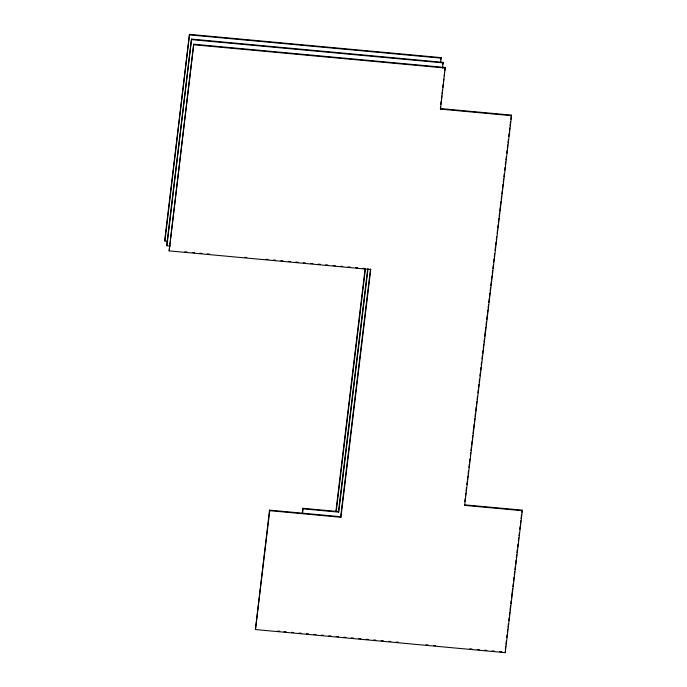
<?xml version="1.0" encoding="UTF-8"?>
<svg xmlns="http://www.w3.org/2000/svg" width="687" height="687" viewBox="0 0 687 687"><rect width="100%" height="100%" fill="white"/><g stroke="black" fill="none" stroke-linecap="round" stroke-linejoin="round"><path stroke-width="1.03" d="M440.719 62.388L440.985 57.605L189.492 34.35L164.674 240.45L164.923 241.025L167.053 241.223M164.923 241.025L189.492 34.35M442.617 68.168L443.012 62.337L191.518 39.082L166.709 245.19L166.95 245.757L170.153 246.058M166.95 245.757L191.518 39.082M269.51 510.123L255.444 629.558L505.237 652.65L522.326 510.707L464.661 505.374L511.566 115.691L440.513 109.121L445.21 67.472L193.717 44.217L169.148 250.892L370.748 269.527L340.924 517.277L269.759 510.699L269.51 510.123L340.683 516.71L340.924 517.277M169.148 250.892L193.717 44.217M255.444 629.558L269.759 510.699M302.211 513.584L302.855 508.277L338.485 511.575L338.725 512.141L303.096 508.852L302.855 508.277M302.589 513.095L303.096 508.852M335.943 511.068L365.14 268.514L363.037 268.265M336.192 511.643L365.39 269.089M338.485 511.575L367.674 269.064M338.725 512.141L368.043 268.583M340.683 516.71L370.508 268.96L370.748 269.527M440.728 59.709L440.985 57.605M442.754 64.441L443.012 62.337M440.513 109.121L440.522 106.442M440.771 104.338L441.148 101.178M441.406 99.065L441.784 95.905M442.042 93.801L442.548 89.585M442.797 87.481L443.184 84.321M443.433 82.217L443.819 79.057M444.197 75.896L444.575 72.736M444.832 70.632L445.21 67.472M464.798 501.613L465.185 498.418M465.442 496.289L465.82 493.094M466.078 490.965L466.464 487.77M466.851 484.575L467.229 481.381M467.486 479.251L467.873 476.057M468.13 473.927L468.517 470.732M468.895 467.538L469.281 464.343M469.539 462.214L469.925 459.019M470.312 455.824L470.689 452.63M470.947 450.5L471.334 447.306M471.591 445.176L472.106 440.917M472.355 438.795L472.742 435.601M472.999 433.471L474.15 423.888M474.408 421.758L474.794 418.563M475.052 416.434L475.438 413.239M475.696 411.109L476.203 406.85M476.46 404.72L476.847 401.526M477.104 399.396L477.482 396.201M477.869 393.007L478.255 389.812M478.513 387.683L478.899 384.488M479.157 382.358L479.535 379.164M479.921 375.969L480.307 372.775M480.565 370.654L480.943 367.459M481.201 365.329L481.587 362.135M481.973 358.94L482.36 355.746M482.609 353.616L482.995 350.422M483.253 348.292L483.768 344.032M484.026 341.903L484.404 338.708M484.661 336.578L485.821 326.995M486.07 324.865L486.456 321.671M486.714 319.541L487.229 315.281M487.487 313.152L487.864 309.957M488.122 307.828L488.509 304.633M488.766 302.512L489.281 298.252M489.53 296.123L489.917 292.928M490.174 290.799L490.561 287.604M490.819 285.474L491.325 281.215M491.583 279.085L491.969 275.891M492.227 273.761L492.613 270.566M492.871 268.437L493.249 265.242M493.635 262.048L494.022 258.853M494.279 256.723L494.657 253.529M495.044 250.334L495.43 247.14M495.688 245.01L496.074 241.815M496.323 239.686L496.71 236.491M497.096 233.305L497.482 230.111M497.74 227.981L498.118 224.786M498.376 222.657L498.891 218.397M499.148 216.268L499.535 213.073M499.784 210.943L500.943 201.36M501.201 199.23L501.579 196.035M501.836 193.906L502.223 190.711M502.48 188.582L502.996 184.322M503.245 182.192L503.631 178.998M503.889 176.868L504.275 173.674M504.662 170.479L505.039 167.293M505.297 165.163L505.684 161.969M505.941 159.839L506.328 156.645M506.705 153.45L507.092 150.255M507.349 148.126L507.736 144.931M507.994 142.802L508.371 139.607M508.758 136.412L509.144 133.218M509.402 131.088L509.788 127.894M510.037 125.764L510.553 121.505M510.81 119.375L511.326 115.115L440.264 108.546M505.349 649.129L505.701 646.184M505.958 644.054L506.336 640.868M506.723 637.682L507.109 634.496M507.367 632.366L507.745 629.18M508.002 627.051L508.389 623.865M508.775 620.679L509.153 617.484M509.411 615.363L509.797 612.169M510.046 610.047L510.561 605.797M510.819 603.667L511.205 600.481M511.454 598.351L512.605 588.785M512.863 586.664L513.249 583.478M513.507 581.348L514.013 577.097M514.271 574.967L514.657 571.782M514.915 569.66L515.293 566.466M515.551 564.345L516.066 560.094M516.323 557.964L516.701 554.778M516.959 552.649L517.345 549.463M517.603 547.333L517.981 544.147M518.367 540.961L518.754 537.766M519.003 535.645L519.389 532.459M519.776 529.265L520.162 526.079M520.411 523.949L520.798 520.763M521.055 518.642L521.562 514.383M521.819 512.262L522.077 510.132L464.412 504.808L464.661 505.374M189.732 34.917L441.226 58.172M191.759 39.657L443.252 62.903M193.966 44.784L445.451 68.039M184.906 251.803L187.036 252M192.377 252.49L194.507 252.687M199.84 253.177L201.969 253.374M207.311 253.872L209.441 254.07M244.641 257.324L246.77 257.522M265.972 259.291L268.11 259.488M273.443 259.987L275.573 260.184M280.906 260.674L283.044 260.871M288.377 261.369L290.507 261.567M295.839 262.056L297.969 262.254M303.31 262.743L305.44 262.941M310.773 263.439L312.903 263.636M318.244 264.126L320.374 264.323M325.707 264.821L327.836 265.01M333.169 265.508L335.308 265.706M340.64 266.195L342.77 266.393M348.103 266.891L350.241 267.088M355.574 267.578L357.704 267.775M277.617 631.061L279.755 631.259M284.023 631.654L286.161 631.851M291.494 632.341L293.632 632.538M298.965 633.028L301.104 633.225M306.445 633.723L308.575 633.921M313.916 634.41L316.046 634.608M321.387 635.106L323.525 635.303M328.858 635.793L330.997 635.99M336.329 636.488L338.468 636.686M343.801 637.175L345.939 637.373M351.272 637.871L353.41 638.068M358.751 638.558L360.881 638.755M366.223 639.254L368.352 639.451M373.694 639.941L375.823 640.138M381.165 640.628L383.303 640.825M388.636 641.323L390.774 641.521M396.107 642.01L398.245 642.208M426 644.775L428.13 644.973M433.471 645.471L435.601 645.668M469.762 648.82L471.9 649.017M477.233 649.516L479.371 649.713M484.704 650.203L486.843 650.4M492.184 650.898L494.314 651.096M499.655 651.585L501.785 651.783M511.326 115.115L511.566 115.691M522.077 510.132L522.326 510.707M504.988 652.083L505.237 652.65"/></g></svg>
